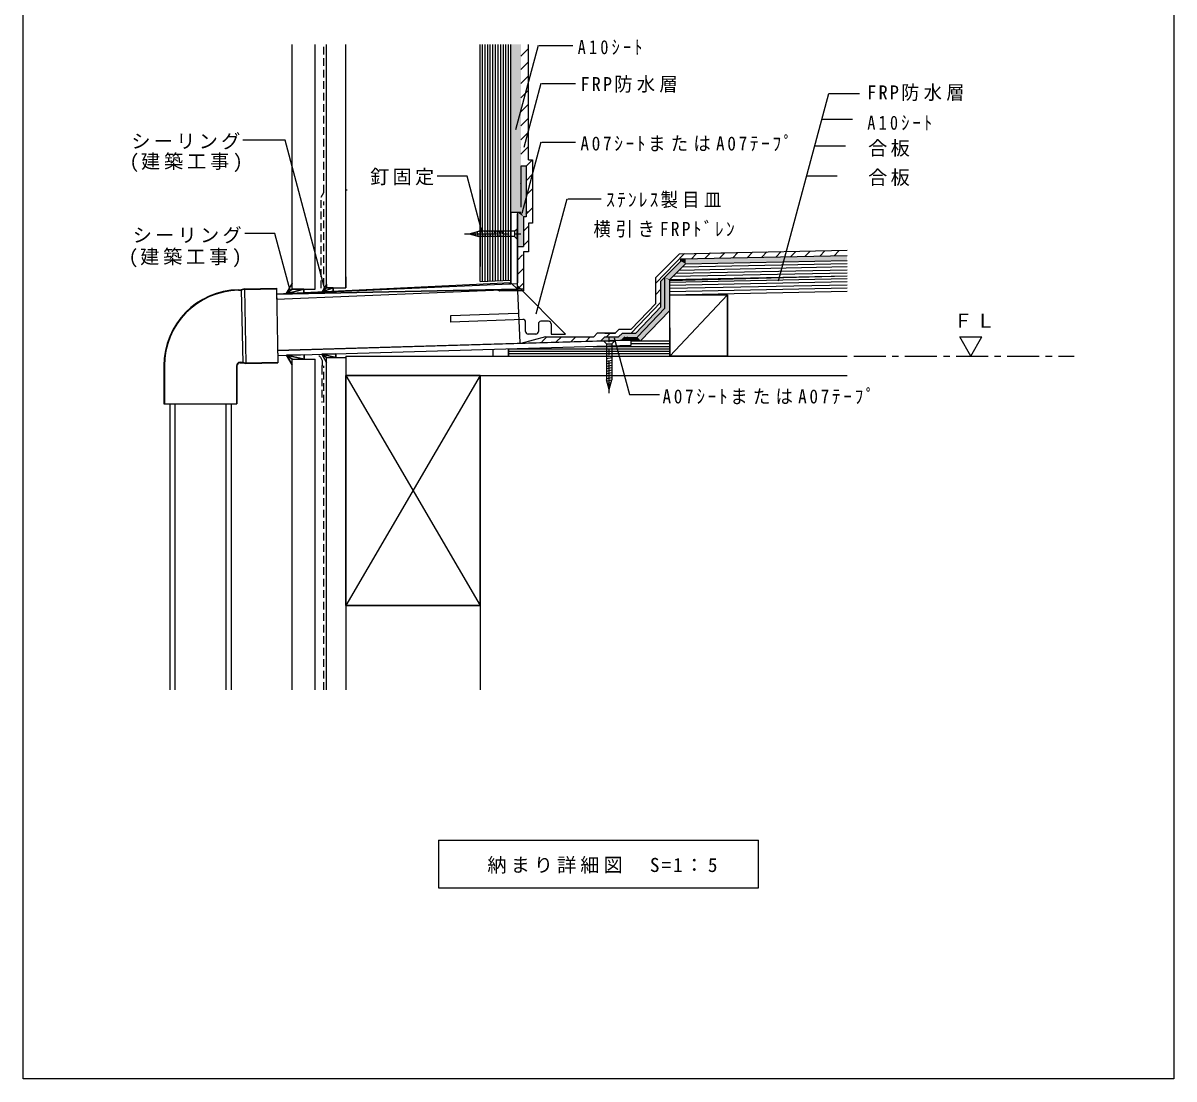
# Model space of a CAD drawing. Units: millimetres, scale not verified. Extents: x -407 to 493, y -580 to 705.
# Drawn here: x -407 to 493, y -580 to 246 of the extents above; entities that cross this region are included whole.
import ezdxf

# ---------------------------------------------------------------- set-up
doc = ezdxf.new("R2010")
doc.units = ezdxf.units.MM
doc.header["$LTSCALE"] = 5
doc.linetypes.add('CHAIN1', pattern=[8, 5, -1, 1, -1])
doc.linetypes.add('DASHED1', pattern=[1.8, 1.2, -0.6])
for name, color, linetype in [('0-0_境界寸法', 7, 'Continuous'), ('0-6', 3, 'Continuous'), ('A-0', 4, 'Continuous'), ('A-9', 4, 'Continuous'), ('F-0', 2, 'Continuous')]:
    doc.layers.add(name, color=color, linetype=linetype)
doc.styles.add('ＭＳ ゴシック', font='')
doc.styles.get('ＭＳ ゴシック').set_extended_font_data('MS Gothic')

msp = doc.modelspace()

# ---------------------------------------------------------------- linework, layer by layer
at = {"layer": '0-0_境界寸法'}
for p, q in [((325.321, 0.366), (342.641, 0.366)), ((333.981, -14.634), (325.321, 0.366)), ((333.981, -14.634), (342.641, 0.366))]:
    msp.add_line(p, q, dxfattribs=at)
at = {"layer": '0-0_境界寸法', "color": 2}
for p, q in [((-82.167, -393.205), (167.833, -393.205)), ((-82.167, -393.205), (-82.167, -430.705)), ((167.833, -430.705), (167.833, -393.205)), ((-82.167, -430.705), (167.833, -430.705))]:
    msp.add_line(p, q, dxfattribs=at)
at = {"layer": '0-6'}
msp.add_line((-49.826, 43.844), (-25.878, 44.895), dxfattribs=at)
at = {"layer": '0-6', "color": 7, "linetype": 'CHAIN1'}
msp.add_line((242.487, -14.634), (414.775, -14.634), dxfattribs=at)
at = {"layer": 'A-0', "color": 3}
for p, q in [((-407.167, -580.18), (-407.167, 704.82)), ((-196.814, 37.844), (-196.814, 229.287)), ((-49.814, 43.844), (-49.814, 229.287)), ((-37.815, 44.29), (-37.815, 229.016)), ((-25.814, 70.591), (-25.814, 229.287)), ((-154.814, 47.48), (-154.814, 115.479)), ((-49.814, 115.479), (-49.814, 55.48)), ((-25.814, 50.069), (-25.814, 97.836)), ((98.687, 44.521), (237.275, 48.202)), ((98.687, 33.398), (237.275, 36.2)), ((98.687, -14.634), (98.687, 33.398)), ((98.687, 33.398), (143.687, 33.398)), ((98.687, -14.634), (98.687, 30.379)), ((143.687, 33.398), (143.687, -14.634)), ((143.687, 30.379), (143.687, -14.634)), ((98.687, 2.866), (98.687, -14.634)), ((68.4, -6.102), (68.4, -2.102)), ((68.4, -2.634), (98.593, -2.634)), ((98.687, -2.634), (98.687, -14.634)), ((-196.814, -275.806), (-196.814, -17.102)), ((-154.814, -14.634), (237.275, -14.634)), ((-154.814, -14.634), (-154.814, -29.634)), ((143.687, -14.634), (98.687, -14.634)), ((143.687, -14.634), (98.687, -14.634)), ((-154.814, -29.634), (237.275, -29.634)), ((-154.814, -209.634), (-154.814, -29.634)), ((-154.814, -29.634), (-49.814, -29.634)), ((-154.814, -29.634), (-154.814, -209.634)), ((-49.814, -29.634), (-154.814, -29.634)), ((-49.814, -29.634), (-49.814, -209.634)), ((-49.814, -209.634), (-49.814, -29.634)), ((-49.814, -209.634), (-154.814, -209.634)), ((-154.814, -209.634), (-49.814, -209.634))]:
    msp.add_line(p, q, dxfattribs=at)
at = {"layer": 'A-0', "color": 7}
for p, q in [((-178.814, 37.844), (-178.814, 229.287)), ((-37.815, 229.016), (-37.815, 229.287)), ((-154.814, 47.48), (-154.814, 115.479)), ((-154.814, 115.479), (-153.753, 115.479)), ((-49.814, 115.479), (-49.814, 55.48)), ((98.687, 45.401), (110.937, 57.65)), ((110.937, 57.65), (237.275, 60.204)), ((110.937, 57.65), (237.275, 60.204)), ((110.937, 57.65), (237.275, 60.204)), ((98.687, 45.401), (237.275, 48.202)), ((98.687, -14.634), (98.687, 45.401)), ((-196.814, 42.407), (-201.54, 34.221)), ((-187.665, 37.844), (-187.665, 34.845)), ((-169.814, 41.65), (-173.394, 35.45)), ((-169.814, 41.65), (-169.814, 38.831)), ((-169.814, 38.831), (-164.673, 38.831)), ((-164.673, 38.831), (-164.673, 35.832)), ((98.687, 33.398), (237.275, 36.2)), ((98.687, 33.398), (143.687, 33.398)), ((143.687, -14.634), (143.687, 33.398)), ((98.687, 7.448), (98.687, -14.634)), ((-196.814, -21.529), (-201.215, -13.907)), ((-196.814, -17.102), (-178.814, -17.102)), ((-187.265, -13.503), (-187.265, -17.102)), ((-178.814, -275.806), (-178.814, -17.102)), ((-169.814, -19.662), (-173.598, -13.108)), ((-169.814, -15.776), (-154.814, -15.776)), ((-162.673, -12.791), (-162.673, -15.776)), ((-154.814, -15.776), (-154.814, -141.566)), ((-39.506, -14.634), (-39.506, -9.226)), ((98.687, -14.634), (143.687, -14.634)), ((-154.814, -209.634), (-154.814, -275.806)), ((-49.814, -209.634), (-49.814, -275.806))]:
    msp.add_line(p, q, dxfattribs=at)
at = {"layer": 'A-0', "color": 7, "linetype": 'DASHED1'}
for p, q in [((-171.814, 113.464), (-171.814, 229.287)), ((-173.914, 109.827), (-171.814, 113.464)), ((-173.914, 38.516), (-173.914, 109.827)), ((-171.814, 40.464), (-171.814, 106.248)), ((-175.895, -14.662), (-175.907, -14.662)), ((-174.596, -15.412), (-173.161, -17.898)), ((-173.451, -23.011), (-173.451, -50.82)), ((-173.25, -22.261), (-173.161, -22.106)), ((-172.96, -21.356), (-172.96, -18.648)), ((-171.814, -275.806), (-171.814, -22.183))]:
    msp.add_line(p, q, dxfattribs=at)
at = {"layer": 'A-0', "color": 2}
for p, q in [((-169.814, 38.831), (-169.814, 229.287)), ((-11.814, 138.976), (-11.814, 229.287)), ((-11.814, 138.976), (-8.814, 138.976)), ((-8.814, 138.976), (-8.814, 89.468)), ((-17.814, 133.976), (-17.814, 101.836)), ((-13.814, 133.976), (-17.814, 133.976)), ((-13.814, 133.976), (-13.814, 94.468)), ((-13.814, 94.468), (-15.814, 94.468)), ((-15.814, 94.468), (-15.814, 71.038)), ((-11.814, 89.468), (-11.814, 67.038)), ((-8.814, 89.468), (-11.814, 89.468)), ((-11.814, 67.038), (-15.814, 67.038)), ((87.661, 46.957), (106.26, 65.557)), ((106.26, 65.557), (140.844, 66.256)), ((107.16, 61.574), (237.194, 64.203)), ((138.374, 66.257), (237.194, 68.255)), ((107.247, 59.616), (94.687, 47.057)), ((110.937, 57.65), (237.275, 60.204)), ((87.661, 26.441), (87.661, 46.957)), ((94.714, 47.057), (91.687, 44.031)), ((94.687, 22.793), (94.687, 47.057)), ((-34.894, 36.555), (-37.25, 37.186)), ((-20.506, 37.899), (-20.506, 37.898)), ((91.687, 24.001), (91.687, 44.057)), ((87.661, 26.441), (68.447, 6.469)), ((91.687, 24.001), (71.933, 3.469)), ((94.687, 22.793), (73.21, 0.469)), ((98.687, 21.181), (75.775, -2.634)), ((1.33, 0.566), (-17.954, -4.601)), ((1.33, 0.566), (39.146, 0.566)), ((39.146, 0.566), (42.073, 3.492)), ((42.073, 3.492), (56.114, 3.492)), ((44.469, -2.795), (47.732, 0.469)), ((47.732, 3.469), (56.114, 3.469)), ((47.732, 0.469), (58.515, 0.469)), ((58.515, 0.469), (61.515, 3.469)), ((60.637, -2.327), (63.433, 0.469)), ((61.515, 3.469), (71.933, 3.469)), ((-169.814, -275.806), (-169.814, -15.776))]:
    msp.add_line(p, q, dxfattribs=at)
at = {"layer": 'A-0'}
for p, q in [((-47.814, 44.012), (-47.814, 229.287)), ((-45.814, 44.012), (-45.814, 229.287)), ((-43.814, 44.012), (-43.814, 229.287)), ((-41.814, 44.29), (-41.814, 229.287)), ((-39.814, 44.342), (-39.814, 229.287)), ((-35.814, 229.287), (-35.814, 44.29)), ((-33.814, 229.287), (-33.814, 44.569)), ((-31.814, 229.287), (-31.814, 44.619)), ((-29.814, 229.287), (-29.814, 44.729)), ((-27.814, 229.287), (-27.814, 44.84)), ((-21.701, 162.788), (-4.067, 228.598)), ((-3.558, 228.462), (22.651, 228.462)), ((-15.363, 148.851), (-1.947, 198.92)), ((-1.439, 198.784), (24.771, 198.784)), ((183.633, 44.414), (222.864, 190.823)), ((222.955, 190.799), (246.937, 190.799)), ((217.498, 170.799), (241.48, 170.799)), ((-202.266, 154.234), (-235.344, 154.234)), ((-170.815, 36.858), (-202.266, 154.234)), ((-16.913, 97.136), (-1.947, 152.99)), ((-1.439, 152.854), (24.771, 152.854)), ((211.878, 149.823), (235.86, 149.823)), ((-59.943, 126.269), (-83.42, 126.269)), ((-48.051, 81.89), (-59.943, 126.269)), ((205.606, 126.418), (229.588, 126.418)), ((-5.892, 18.469), (18.224, 108.473)), ((18.732, 108.336), (44.942, 108.336)), ((-25.814, 42.733), (-25.814, 97.836)), ((-210.276, 81.237), (-233.753, 81.237)), ((-198.384, 36.858), (-210.276, 81.237)), ((-58.384, 80.982), (-50.734, 83.033)), ((-55.242, 80.14), (-55.561, 81.739)), ((-53.194, 79.592), (-53.72, 82.232)), ((-51.146, 79.043), (-51.88, 82.725)), ((-22.734, 83.033), (-50.734, 83.033)), ((-49.184, 78.932), (-50.002, 83.033)), ((-47.245, 78.932), (-48.063, 83.033)), ((-45.306, 78.932), (-46.124, 83.033)), ((-43.368, 78.932), (-44.185, 83.033)), ((-41.429, 78.932), (-42.247, 83.033)), ((-39.49, 78.932), (-40.308, 83.033)), ((-37.551, 78.932), (-38.369, 83.033)), ((-35.612, 78.932), (-36.43, 83.033)), ((-33.673, 78.932), (-34.491, 83.033)), ((-32.143, 80.982), (-32.552, 83.033)), ((-22.734, 83.033), (-20.685, 85.082)), ((-22.734, 83.033), (-22.734, 78.932)), ((-20.384, 85.082), (-20.685, 85.082)), ((-20.384, 85.082), (-20.384, 76.882)), ((-58.384, 80.982), (-50.734, 78.932)), ((-22.734, 78.932), (-50.734, 78.932)), ((-22.734, 78.932), (-20.685, 76.882)), ((87.661, 42.395), (110.024, 65.633)), ((115.496, 61.576), (119.564, 65.803)), ((126.363, 61.94), (130.363, 66.097)), ((137.752, 62.238), (141.674, 66.314)), ((147.91, 62.418), (151.832, 66.494)), ((159.222, 62.635), (163.145, 66.711)), ((170.533, 62.852), (174.456, 66.928)), ((181.845, 63.069), (185.768, 67.145)), ((193.156, 63.286), (197.079, 67.363)), ((204.469, 63.504), (208.391, 67.58)), ((215.78, 63.721), (219.702, 67.797)), ((227.092, 63.938), (231.014, 68.014)), ((106.037, 52.75), (237.275, 55.403)), ((108.487, 55.2), (237.275, 57.803)), ((237.275, 45.802), (98.687, 43)), ((101.138, 47.851), (237.275, 50.602)), ((103.587, 50.3), (237.275, 53.003)), ((-238.736, 37.331), (-236.518, 37.376)), ((-238.728, 36.931), (-236.467, 36.977)), ((-233.978, 37.577), (-236.467, 36.977)), ((-234.03, 37.976), (-209.035, 38.483)), ((-234.03, 37.976), (-232.851, -20.261)), ((-233.978, 37.577), (-209.027, 38.083)), ((-209.035, 38.483), (-207.856, -19.755)), ((-208.942, 33.897), (-20.685, 42.122)), ((-208.861, 29.897), (-20.506, 37.898)), ((-27.35, 41.831), (-25.814, 41.897)), ((-25.814, 41.897), (-25.814, 42.733)), ((-20.323, 40.015), (17.09, 2.603)), ((87.661, 33.529), (91.661, 37.686)), ((237.275, 43.401), (98.687, 40.599)), ((237.275, 41.001), (98.687, 38.199)), ((237.275, 38.6), (98.687, 35.799)), ((91.277, 27.315), (68.336, 3.469)), ((143.687, 33.398), (98.687, -14.634)), ((-72.61, 17.068), (-20.323, 19.068)), ((-72.61, 12.068), (-72.61, 17.068)), ((-16.18, 14.068), (-72.61, 12.068)), ((-14.18, 4.602), (-14.18, 12.068)), ((-4.18, 10.648), (-4.18, 10.629)), ((-4.18, 10.629), (-4.18, 4.602)), ((3.82, 12.648), (-2.18, 12.648)), ((5.82, 10.648), (5.82, 2.603)), ((-6.18, 2.603), (-12.18, 2.603)), ((-1.523, -3.531), (2.478, 0.469)), ((5.82, 2.603), (17.09, 2.603)), ((9.792, -3.531), (13.791, 0.469)), ((21.105, -3.531), (25.105, 0.469)), ((32.818, -3.132), (36.419, 0.469)), ((49.093, 0.469), (52.02, 3.395)), ((65.45, 0.469), (65.321, 0.335)), ((-208.051, -10.102), (47.129, -2.718)), ((-27.506, -8.963), (98.581, -8.963)), ((38.673, -6.963), (98.474, -6.963)), ((47.129, -2.715), (47.129, -3.015)), ((55.329, -3.015), (47.129, -3.015)), ((49.179, -5.065), (47.129, -3.015)), ((49.179, -5.065), (53.279, -5.065)), ((49.179, -5.065), (49.179, -33.064)), ((53.279, -5.065), (55.329, -3.015)), ((53.279, -5.065), (53.279, -33.064)), ((55.329, -2.715), (55.329, -3.015)), ((55.521, -2.475), (68.4, -2.102)), ((68.4, -4.799), (98.533, -4.799)), ((98.687, -10.963), (-27.506, -10.963)), ((98.687, -12.799), (-27.506, -12.799)), ((51.229, -14.474), (49.179, -14.882)), ((53.279, -16.004), (49.179, -16.821)), ((53.279, -17.942), (49.179, -18.76)), ((-296.632, -22.157), (-296.632, -51.863)), ((-240.281, -22.298), (-240.281, -51.863)), ((-239.881, -22.299), (-239.881, -51.863)), ((-237.44, -19.404), (-235.326, -19.362)), ((-237.432, -19.804), (-235.361, -19.762)), ((-235.361, -19.762), (-232.851, -20.261)), ((-235.326, -19.362), (-232.815, -19.861)), ((-232.851, -20.261), (-207.856, -19.755)), ((-232.815, -19.861), (-207.864, -19.356)), ((53.279, -19.881), (49.179, -20.699)), ((53.279, -21.82), (49.179, -22.638)), ((53.279, -23.759), (49.179, -24.577)), ((53.279, -25.698), (49.179, -26.516)), ((-49.814, -29.634), (-154.814, -209.634)), ((-154.814, -29.634), (-49.814, -209.634)), ((53.279, -27.637), (49.179, -28.455)), ((53.279, -29.576), (49.179, -30.394)), ((53.279, -31.514), (49.179, -32.332)), ((51.229, -40.715), (49.179, -33.064)), ((53.169, -33.476), (49.486, -34.21)), ((52.62, -35.524), (49.979, -36.05)), ((51.229, -40.715), (53.279, -33.064)), ((52.071, -37.572), (50.472, -37.891)), ((-292.456, -51.863), (-292.456, -275.806)), ((-288.457, -51.863), (-288.457, -275.806)), ((-248.457, -51.863), (-248.457, -275.806)), ((-244.457, -51.863), (-244.457, -275.806))]:
    msp.add_line(p, q, dxfattribs=at)
at = {"layer": 'A-0', "linetype": 'CHAIN1'}
for p, q in [((-61.98, 80.982), (-17.906, 80.982)), ((51.229, -43.715), (51.229, 0.359))]:
    msp.add_line(p, q, dxfattribs=at)
at = {"layer": 'A-0', "color": 7}
for points in [[(-154.814, 47.48), (-154.814, 38.831), (-154.814, 229.287)], [(-27.506, -14.634), (-27.506, -8.879), (-27.506, -14.634)]]:
    msp.add_lwpolyline(points, dxfattribs=at)
at = {"layer": 'A-0'}
for points in [[(-20.384, 76.882), (-20.685, 76.882), (-20.685, 85.082)], [(-234.03, 37.976), (-236.518, 37.376), (-235.361, -19.762)], [(47.129, -2.715), (55.329, -2.715), (55.521, -2.475)], [(55.158, -0.223), (67.05, -44.602), (90.527, -44.602)], [(-297.032, -22.157), (-297.032, -51.863), (-239.881, -51.863)]]:
    msp.add_lwpolyline(points, dxfattribs=at)
at = {"layer": 'A-0', "color": 2}
for points in [[(-15.814, 67.038), (-15.814, 36.504), (-34.506, 36.504)], [(56.114, 3.542), (59.041, 6.469), (68.447, 6.469)]]:
    msp.add_lwpolyline(points, dxfattribs=at)
at = {"layer": 'A-0'}
for centre, radius, start, end in [((-237.532, -22.157), 59.5, 91.16, 180), ((-237.532, -22.157), 59.1, 91.16008, 180), ((-16.18, 12.068), 2, 0, 94.05966), ((-2.18, 10.648), 2, 91.42625, 180.52075), ((-2.18, 10.648), 2, 90, 91.42625), ((3.82, 10.648), 2, 0, 90), ((-12.18, 4.602), 2, 180, 270), ((-6.18, 4.602), 2, 270, 0), ((-237.381, -22.304), 2.9, 91.16042, 179.88776), ((-237.381, -22.304), 2.5, 91.15977, 179.89917)]:
    msp.add_arc(centre, radius, start, end, dxfattribs=at)
at = {"layer": 'A-0', "color": 2}
msp.add_arc((-34.506, 38.004), 1.5, 254.99998, 270, dxfattribs=at)
at = {"layer": 'A-0', "color": 7, "linetype": 'DASHED1'}
for centre, start, end in [((-175.895, -16.162), 30, 90), ((-174.46, -18.648), 0, 29.99998), ((-171.951, -23.011), 149.99998, 179.99998), ((-174.46, -21.356), 330, 0)]:
    msp.add_arc(centre, 1.5, start, end, dxfattribs=at)
at = {"layer": 'A-0', "color": 9}
for points in [[(-15.814, 94.468), (-13.814, 133.976), (-17.814, 133.976)], [(-15.814, 94.468), (-17.814, 133.976), (-17.814, 97.836)], [(-15.814, 94.468), (-13.814, 94.468), (-13.814, 133.976)], [(-15.814, 94.468), (-17.814, 97.836), (-20.506, 97.836)], [(-15.814, 94.468), (-20.506, 97.836), (-20.506, 71.038)], [(-20.506, 71.038), (-15.814, 71.038), (-15.814, 94.468)], [(110.856, 61.649), (143.607, 62.418), (109.247, 61.616)], [(94.687, 22.793), (94.687, 47.031), (91.687, 44.057)], [(94.687, 22.793), (91.687, 44.057), (91.687, 24.001)], [(94.687, 22.793), (91.687, 24.001), (71.933, 3.469)], [(73.21, 0.469), (94.687, 22.793), (71.933, 3.469)], [(47.732, 0.469), (44.469, -2.795), (60.637, -2.327)], [(47.732, 0.469), (60.637, -2.327), (63.433, 0.469)], [(73.21, 0.469), (61.515, 3.469), (58.515, 0.469)], [(73.21, 0.469), (71.933, 3.469), (61.515, 3.469)]]:
    msp.add_solid(points, dxfattribs=at)
at = {"layer": 'A-0', "color": 7}
for points in [[(110.937, 61.701), (110.937, 57.65), (237.194, 64.203), (237.275, 60.204)], [(110.937, 57.65), (98.687, 45.401), (107.247, 59.616), (94.687, 47.057)], [(107.247, 61.576), (107.247, 59.616), (110.937, 61.701), (110.937, 57.65)], [(98.687, 21.181), (98.687, 44.521), (94.687, 47.057)], [(98.687, 21.181), (94.687, 47.057), (94.687, 22.793)], [(98.687, 44.521), (98.687, 45.401), (94.687, 47.057)], [(98.687, 21.181), (94.687, 22.793), (73.21, 0.469)], [(73.21, 0.469), (75.775, -2.634), (98.687, 21.181)], [(63.433, 0.469), (60.637, -2.327), (68.4, -2.102)], [(68.4, -2.102), (73.21, 0.469), (63.433, 0.469)], [(68.4, -2.102), (75.775, -2.634), (73.21, 0.469)], [(68.4, -2.102), (68.4, -2.634), (75.775, -2.634)]]:
    msp.add_solid(points, dxfattribs=at)
at = {"layer": 'A-9'}
for p, q in [((-17.814, 220.077), (-11.814, 226.077)), ((-17.814, 209.603), (-11.814, 215.603)), ((-17.814, 198.603), (-11.814, 204.603)), ((-17.814, 187.603), (-11.814, 193.603)), ((-17.814, 176.603), (-11.814, 182.603)), ((-17.814, 165.603), (-11.814, 171.603)), ((-17.814, 154.603), (-12.36, 160.057)), ((-18.014, 148.646), (-18.012, 148.648)), ((-17.814, 143.289), (-11.814, 149.29)), ((-13.814, 133.976), (-8.814, 138.976)), ((-13.814, 122.662), (-8.964, 127.512)), ((-18.012, 120.463), (-17.814, 120.662)), ((-13.814, 122.662), (-12.012, 124.463)), ((-13.814, 111.348), (-8.814, 116.348)), ((-13.814, 111.348), (-12.012, 113.15)), ((-13.814, 96.468), (-8.814, 101.468)), ((-25.814, 97.836), (-25.814, 42.733)), ((-13.814, 96.468), (-11.814, 98.468)), ((-15.816, 88.71), (-15.814, 88.712)), ((-15.814, 83.154), (-11.814, 87.155)), ((-9.501, 89.468), (-9.314, 89.655)), ((-15.814, 71.84), (-11.814, 75.841)), ((-20.506, 60.527), (-16.506, 64.527)), ((-20.506, 49.213), (-15.814, 53.905)), ((-20.506, 49.213), (-16.506, 53.213)), ((-25.814, 42.733), (-208.942, 33.897)), ((-208.942, 33.897), (-20.506, 37.898)), ((-20.506, 37.898), (-208.942, 33.897)), ((-208.861, 29.897), (-20.506, 37.898)), ((-25.814, 42.733), (-20.506, 37.898)), ((-20.685, 42.122), (-18.716, -4.239)), ((-20.506, 37.899), (-15.814, 42.592)), ((-208.942, 33.897), (-208.861, 29.897)), ((68.4, -2.102), (-208.051, -10.102)), ((-207.97, -14.103), (68.4, -6.102)), ((68.4, -6.102), (68.4, -2.102)), ((-208.051, -10.102), (-207.97, -14.103))]:
    msp.add_line(p, q, dxfattribs=at)
at = {"layer": 'A-9', "color": 2}
for p, q in [((-17.814, 97.836), (-25.814, 97.836)), ((-20.506, 97.836), (-20.506, 42.836)), ((-20.506, 37.898), (-20.506, 96.644)), ((-20.506, 71.038), (-15.814, 71.038)), ((107.247, 59.616), (107.247, 61.574)), ((-15.814, 37.898), (-20.506, 37.898))]:
    msp.add_line(p, q, dxfattribs=at)
at = {"layer": 'A-9', "color": 5}
for p, q in [((-196.814, 42.407), (-201.52, 34.255)), ((-196.814, 37.844), (-196.814, 42.407)), ((-187.665, 37.844), (-196.814, 37.844)), ((-187.665, 34.924), (-187.665, 37.844)), ((-169.814, 41.65), (-173.298, 35.617)), ((-173.298, 35.617), (-164.673, 36.033)), ((-169.814, 38.831), (-169.814, 41.65)), ((-164.673, 38.831), (-169.814, 38.831)), ((-164.673, 36.033), (-164.673, 38.831)), ((-201.52, 34.255), (-187.665, 34.924)), ((-187.265, -13.503), (-201.215, -13.907)), ((-201.215, -13.907), (-196.814, -21.529)), ((-196.814, -17.102), (-187.265, -17.102)), ((-196.814, -21.529), (-196.814, -17.102)), ((-187.265, -17.102), (-187.265, -13.503)), ((-162.673, -12.791), (-173.598, -13.108)), ((-173.598, -13.108), (-169.814, -19.662)), ((-169.814, -15.776), (-162.673, -15.776)), ((-169.814, -19.662), (-169.814, -15.776)), ((-162.673, -15.776), (-162.673, -12.791))]:
    msp.add_line(p, q, dxfattribs=at)
at = {"layer": 'A-9', "color": 7}
for p, q in [((-196.814, 37.844), (-178.814, 37.844)), ((-169.814, 38.831), (-154.814, 38.831))]:
    msp.add_line(p, q, dxfattribs=at)
at = {"layer": 'A-9', "color": 5}
for points in [[(-201.52, 34.255), (-196.814, 37.844), (-201.52, 34.255)], [(-201.52, 34.255), (-187.665, 37.844), (-201.52, 34.255)], [(-173.298, 35.617), (-169.814, 38.831), (-173.298, 35.617)], [(-173.298, 35.617), (-164.673, 38.831), (-173.298, 35.617)], [(-201.215, -13.907), (-187.265, -17.102), (-201.215, -13.907)], [(-201.215, -13.907), (-196.814, -17.102), (-201.215, -13.907)], [(-173.598, -13.108), (-162.673, -15.776), (-173.598, -13.108)], [(-173.598, -13.108), (-169.814, -15.776), (-173.598, -13.108)]]:
    msp.add_lwpolyline(points, dxfattribs=at)
at = {"layer": 'A-9', "color": 7}
msp.add_solid([(-25.814, 229.287), (-25.814, 97.836), (-17.814, 229.287), (-17.814, 97.836)], dxfattribs=at)
at = {"layer": 'F-0'}
for p, q in [((492.833, 704.82), (492.833, -580.18)), ((492.833, -580.18), (-407.167, -580.18))]:
    msp.add_line(p, q, dxfattribs=at)

# ---------------------------------------------------------------- texts
at = {"layer": '0-0_境界寸法', "char_height": 11, "attachment_point": 7, "style": 'ＭＳ ゴシック'}
for s, insert in [('\\T1.17;ＦＬ', (320.444, 7.601)), ('\\T1.21;納まり詳細図\u3000S=1：5', (-44.042, -419.455))]:
    msp.add_mtext(s, dxfattribs=dict(at, insert=insert))
at = {"layer": 'A-0', "color": 7, "char_height": 11, "attachment_point": 7, "style": 'ＭＳ ゴシック'}
for s, insert in [('\\T1.39;\\W0.85;A10ｼｰﾄ', (26.55, 221.205)), ('\\T1.24;\\W0.95;FRP防水層', (28.67, 191.527)), ('\\T1.24;\\W0.95;FRP防水層', (253.012, 185)), ('\\T1.39;\\W0.85;A10ｼｰﾄ', (253.012, 162.068)), ('\\T1.31;\\W0.9;A07ｼｰﾄまたはA07ﾃｰﾌﾟ', (28.67, 145.597)), ('\\T1.17;合板', (253.703, 141.457)), ('\\T1.17;釘固定', (-135.756, 118.978)), ('\\T1.17;合板', (253.703, 118.525)), ('\\T1.26;\\W0.9;ｽﾃﾝﾚｽ製目皿', (48.841, 101.08)), ('\\T1.28;\\W0.9;横引きFRPﾄﾞﾚﾝ', (38.914, 78.14)), ('\\T1.31;\\W0.9;A07ｼｰﾄまたはA07ﾃｰﾌﾟ', (92.862, -52.311))]:
    msp.add_mtext(s, dxfattribs=dict(at, insert=insert))
at = {"layer": 'A-9', "color": 7, "char_height": 11, "attachment_point": 7, "style": 'ＭＳ ゴシック'}
for s, insert in [('\\T1.17;シーリング', (-322.468, 147.043)), ('\\T1.2;(建築工事)', (-323.882, 129.371)), ('\\T1.17;シーリング', (-321.408, 73.526)), ('\\T1.2;(建築工事)', (-324.589, 54.793))]:
    msp.add_mtext(s, dxfattribs=dict(at, insert=insert))

doc.saveas('drawing.dxf')
